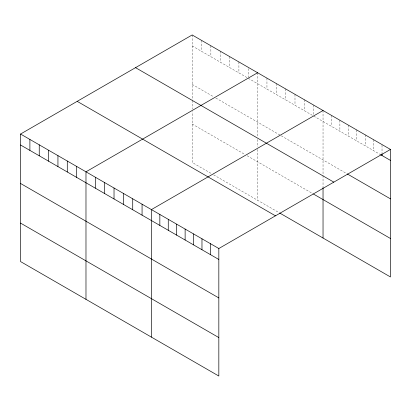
<?xml version="1.0" encoding="UTF-8"?>
<svg xmlns="http://www.w3.org/2000/svg" width="411" height="411" viewBox="0 0 411 411"><rect width="100%" height="100%" fill="white"/><g stroke="black" fill="none" stroke-linecap="round" stroke-linejoin="round"><path stroke-width="0.31" stroke-dasharray="2.06 1.54" d="M192.168 45.914L247.155 77.658M248.254 78.296L312.586 115.434M313.685 116.072L379.918 154.31M192.168 84.378L213.612 96.76M215.816 98.029L280.698 135.491M281.247 135.81L346.735 173.617M192.168 124.014L244.956 154.49M247.155 155.759L313.685 194.172M210.864 173.272L192.168 162.479L192.168 111.628M213.612 174.86L279.048 212.641M382.025 145.181L382.025 153.087M373.594 139.704L373.594 150.657M365.168 134.839L365.168 145.792M356.743 129.974L356.743 140.927M348.317 125.108L348.317 136.062M339.887 120.243L339.887 131.196M331.461 115.378L331.461 126.331M323.036 110.513L323.036 174.798M323.036 175.415L323.036 187.801M313.685 105.118L313.685 114.854M304.34 99.719L304.34 110.672M294.99 94.325L294.99 105.278M285.645 88.925L285.645 99.878M276.3 83.531L276.3 94.484M266.95 78.131L266.95 89.084M257.605 72.737L257.605 137.022M257.605 139.499L257.605 146.927M257.605 149.404L257.605 200.26M248.254 68.555L248.254 77.078M238.909 61.943L238.909 72.896M229.559 56.548L229.559 67.502M220.214 51.149L220.214 62.102M210.864 45.755L210.864 56.708M201.518 40.355L201.518 51.308M192.168 34.961L192.168 99.863M192.168 100.479L192.168 109.151"/><path stroke-width="0.62" d="M20.55 134.043L218.832 248.521L218.832 376.039L20.55 261.566L20.55 134.043L192.168 34.961L390.45 149.434L390.45 276.957L279.598 212.955M257.605 72.737L85.981 171.819L85.981 299.342M323.036 110.513L151.412 209.6L151.412 337.118M218.832 248.521L390.45 149.434M380.442 154.613L390.45 160.388M347.264 173.92L390.45 198.857M135.538 67.656L333.814 182.135M313.685 194.172L390.45 238.488M77.186 101.347L275.462 215.821M20.55 144.996L218.832 259.475M20.55 183.465L218.832 297.939M20.55 223.096L218.832 337.575M382.025 153.699L382.025 155.522M323.036 187.801L323.036 238.036M210.401 243.656L210.401 254.609M201.976 238.791L201.976 249.744M193.55 233.926L193.55 244.879M185.125 229.061L185.125 240.014M176.694 224.195L176.694 235.149M168.269 219.33L168.269 230.283M159.843 214.465L159.843 225.418M142.067 204.2L142.067 215.153M132.722 198.806L132.722 209.759M123.372 193.406L123.372 204.359M114.027 188.012L114.027 198.965M104.677 182.612L104.677 193.566M95.331 177.218L95.331 188.171M76.636 166.424L76.636 177.377M67.286 161.025L67.286 171.983M57.941 155.63L57.941 166.583M48.59 150.231L48.59 161.189M39.245 144.836L39.245 155.79M29.895 139.442L29.895 150.395"/></g></svg>
